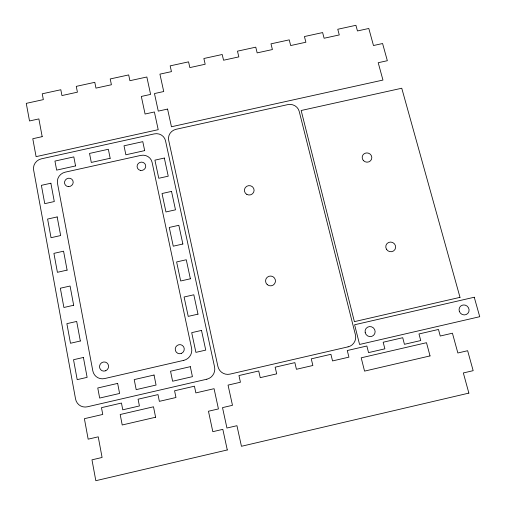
<?xml version="1.0" encoding="UTF-8"?>
<svg xmlns="http://www.w3.org/2000/svg" width="506" height="506" viewBox="0 0 506 506"><rect width="100%" height="100%" fill="white"/><g stroke="black" fill="none" stroke-linecap="round" stroke-linejoin="round"><path stroke-width="0.76" d="M468.872 393.111L241.451 446.286L236.941 425.698L226.935 428.032L222.513 407.621L232.475 405.306L228.048 385.104L240.432 382.239L238.952 375.553L258.711 370.987L260.229 377.659L276.7 373.852L275.156 367.192L294.865 362.638L296.434 369.285L312.86 365.49L311.266 358.849L330.918 354.308L332.537 360.936L348.919 357.147L347.274 350.531L366.869 346.003L368.545 352.606L384.876 348.83L383.175 342.233L402.719 337.717L404.446 344.301L420.733 340.538L418.981 333.96L438.468 329.463L440.245 336.022L452.427 333.201L457.86 352.986L467.639 350.715L473.161 370.67L463.338 372.954L468.872 393.111M227.283 449.96L95.824 480.7L91.972 459.834L102.085 457.475L98.234 436.83L88.164 439.164L84.388 418.69L102.756 414.439L101.478 407.665L121.459 403.054L122.762 409.809L139.416 405.957L138.081 399.209L157.999 394.61L159.365 401.347L175.968 397.507L174.576 390.777L194.443 386.192L195.86 392.903L214.07 388.69L218.434 408.924L208.459 411.239L212.817 431.681L222.836 429.347L227.283 449.96M155.601 417.241L122.212 424.983L120.188 414.515L153.501 406.799L155.601 417.241M430.037 355.92L364.548 371.113L361.202 357.812L426.495 342.701L430.037 355.92M474.248 297.243L354.611 324.77L359.57 344.453L479.732 316.705L474.248 297.243M117.651 383.403L97.766 387.982L99.663 398.058L119.599 393.459L117.651 383.403M154.039 375.028L134.204 379.595L136.19 389.633L156.063 385.047L154.039 375.028M190.319 366.673L170.541 371.227L172.609 381.233L192.425 376.66L190.319 366.673M206.827 379.215L87.411 406.786A10.468 10.025 -58.2 0 1 75.552 398.975L33.611 169.94A9.74 9.152 -28.3 0 1 41.403 158.821L154.216 133.9A9.608 9.152 -16.1 0 1 165.513 140.757L214.563 366.939A10.259 10.088 -68.4 0 1 206.827 379.215M348.084 346.85L229.971 374.124A10.221 10.101 -75.3 0 1 217.903 366.42L168.681 140.282A9.589 9.152 -13.1 0 1 176.088 129.289L287.737 104.628A9.544 9.076 2.7 0 1 299.217 111.396L355.395 334.725A10.196 9.981 48.3 0 1 348.084 346.85M80.34 341.006L70.486 343.258L66.874 323.669L76.684 321.436L80.34 341.006M197.991 314.15L188.232 316.376L184.095 297.003L193.817 294.789L197.991 314.15M83.408 357.457L73.522 359.722L77.19 379.639L87.127 377.356L83.408 357.457M201.502 330.418L191.704 332.663L195.904 352.366L205.746 350.108L201.502 330.418M183.811 360.348L104.622 378.558A10.341 9.962 -55 0 1 92.807 370.847L57.494 183.343A9.759 9.234 -28 0 1 65.249 172.148L140.769 155.412A9.671 9.234 -19.4 0 1 152.091 162.344L191.572 348.179A10.196 10.006 -57.6 0 1 183.811 360.348M460.005 297.351L354.39 321.645L301.159 110.498L401.758 88.24L460.005 297.351M73.667 305.263L63.895 307.484L60.34 288.218L70.075 286.023L73.667 305.263M190.37 278.793L180.68 280.988L176.619 261.937L186.265 259.755L190.37 278.793M67.102 270.115L57.406 272.304L53.914 253.361L63.566 251.191L67.102 270.115M182.868 244.018L173.261 246.188L169.263 227.447L178.833 225.296L182.868 244.018M57.172 216.929L47.596 219.066L51.03 237.7L60.644 235.549L57.172 216.929M171.521 191.401L162.028 193.52L165.962 211.957L175.493 209.819L171.521 191.401M75.558 165.93L56.647 170.117L54.939 161.079L73.813 156.904L75.558 165.93M110.169 158.264L91.301 162.439L89.524 153.432L108.347 149.27L110.169 158.264M144.678 150.617L125.867 154.785L124.014 145.804L142.787 141.655L144.678 150.617M50.878 183.229L41.378 185.335L44.756 203.665L54.294 201.546L50.878 183.229M164.33 158.049L154.912 160.143L158.783 178.276L168.239 176.177L164.33 158.049M42.181 136.658L32.782 138.726L36.09 156.645L158.207 129.681L154.387 111.971L145.077 114.021L141.326 96.444L150.605 94.407L146.848 77.001L129.909 80.701L128.688 74.926L110.213 78.955L111.409 84.749L95.969 88.12L94.799 82.326L76.273 86.368L77.418 92.174L61.941 95.564L60.815 89.745L42.238 93.8L43.339 99.625L26.268 103.363L29.512 120.966L38.867 118.916L42.181 136.658M167.575 109.068L158.27 111.118L154.463 93.559L163.729 91.529L159.921 74.142L171.445 71.624L170.168 65.869L188.555 61.852L189.858 67.595L205.189 64.243L203.861 58.506L222.204 54.503L223.557 60.227L238.838 56.887L237.472 51.169L255.764 47.172L257.162 52.883L272.405 49.55L270.988 43.845L289.236 39.86L290.678 45.553L305.89 42.232L304.422 36.546L322.619 32.574L324.112 38.247L339.279 34.933L337.768 29.266L355.92 25.3L357.457 30.955L368.804 28.475L373.479 45.527L382.587 43.529L387.343 60.707L378.203 62.719L382.96 80.068L171.452 126.759L167.575 109.068M246.865 194.424A4.858 4.706 -3.3 0 0 254.101 190.25A4.858 4.706 -3.3 0 0 246.776 186.271A4.858 4.706 -3.3 0 0 246.865 194.424M267.231 284.631A4.965 4.915 8.3 0 0 275.378 281.937A4.965 4.915 8.3 0 0 268.926 276.289A4.965 4.915 8.3 0 0 267.231 284.631M365.193 332.606A5.104 4.971 45.7 0 0 373.542 335.364A5.104 4.971 45.7 0 0 371.568 326.813A5.104 4.971 45.7 0 0 365.193 332.606M459.303 311.285A5.136 4.889 41.1 0 0 467.841 313.423A5.136 4.889 41.1 0 0 465.084 305.093A5.136 4.889 41.1 0 0 459.303 311.285M363.39 160.554A4.851 4.63 15 0 0 371.587 159.112A4.851 4.63 15 0 0 366.015 152.983A4.851 4.63 15 0 0 363.39 160.554M386.413 249.186A4.984 4.807 28.5 0 0 394.977 249.477A4.984 4.807 28.5 0 0 390.727 242.064A4.984 4.807 28.5 0 0 386.413 249.186M68.304 186.606A4.39 4.156 -28 0 0 72.858 180.604A4.39 4.156 -28 0 0 65.4 180.016A4.39 4.156 -28 0 0 68.304 186.606M140.326 170.377A4.352 4.162 -19.7 0 0 145.583 165.064A4.352 4.162 -19.7 0 0 138.315 163.457A4.352 4.162 -19.7 0 0 140.326 170.377M105.735 370.74A4.649 4.478 -54.7 0 0 106.855 362.834A4.649 4.478 -54.7 0 0 99.562 366.047A4.649 4.478 -54.7 0 0 105.735 370.74M181.496 353.346A4.586 4.503 -56.9 0 0 182.476 345.49A4.586 4.503 -56.9 0 0 175.253 348.678A4.586 4.503 -56.9 0 0 181.496 353.346"/></g></svg>
